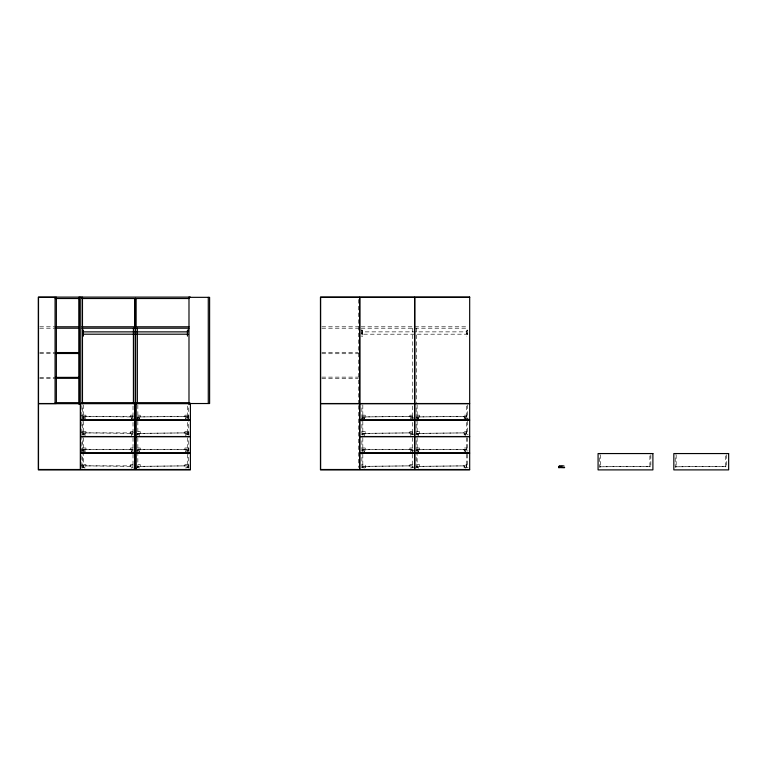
<?xml version="1.0" encoding="UTF-8"?>
<svg xmlns="http://www.w3.org/2000/svg" width="767" height="767" viewBox="0 0 767 767"><rect width="100%" height="100%" fill="white"/><g stroke="black" fill="none" stroke-linecap="round" stroke-linejoin="round"><path stroke-width="0.58" stroke-dasharray="3.83 2.88" d="M361.851 330.635L361.66 331.181M361.851 333.194L361.851 333.913M467.554 331.363L467.554 330.644M39.759 326.79L54.045 326.79M321.872 326.79L358.314 326.79M361.142 326.79L468.263 326.79M39.759 328.209L54.045 328.209M321.872 328.209L358.314 328.209M361.142 328.209L468.263 328.209M361.142 329.973L361.851 329.973L361.851 334.201L467.554 334.191L467.554 330.002M361.851 330.213L362.676 330.203L362.676 336.099M467.554 330.222L466.729 330.213L466.729 336.109M361.851 333.108L362.676 333.223M466.729 333.108L467.745 333.357L466.729 333.885M361.851 333.223L362.676 333.348L361.851 333.463M466.729 333.233L467.554 333.242M467.554 333.482L466.729 333.472L467.554 333.587M361.851 333.578L362.676 333.568M361.851 333.779L362.676 333.779M466.729 333.789L467.554 333.798M361.851 333.961L362.676 333.952M361.851 334.086L362.676 334.182M466.729 334.038L467.554 334.048M361.142 336.109L362.676 336.109M321.872 352.321L358.314 352.321M39.759 352.552L54.045 352.552M39.759 353.501L54.045 353.501M321.872 353.731L358.314 353.731M321.872 377.134L358.314 377.134M39.759 377.374L54.045 377.374M39.759 378.313L54.045 378.313M321.872 378.553L358.314 378.553M83.593 415.168L85.952 415.168L85.952 418.303L85.808 417.085L83.737 417.085L83.593 418.303M132.988 415.168L130.63 415.168L130.63 418.303L130.774 417.085L132.844 417.085L132.988 418.303M137.868 415.168L140.227 415.168L140.227 418.303M187.253 415.168L184.905 415.168L184.905 418.303L185.039 417.085L187.119 417.085L187.253 418.303M412.262 415.168L409.904 415.168L409.904 418.303L410.048 417.085L412.119 417.085L412.262 418.303M417.143 415.168L419.501 415.168L419.501 418.303L419.357 417.085L417.286 417.085L417.143 418.303M81.858 415.292L82.002 418.859L84.936 418.859L84.936 418.063M133.42 416.471L83.152 416.471L133.42 416.941M140.083 417.085L138.012 417.085L137.868 418.303M466.394 417.085L464.313 417.085L464.179 418.303L464.179 415.168L466.528 415.168L466.528 418.859M83.545 417.411L82.596 417.411L82.596 404.851M136.9 417.411L137.839 417.411M187.321 417.411L188.27 417.411L188.27 404.851M412.301 417.411L413.24 417.411M417.123 417.411L416.174 417.411L416.174 404.851M82.002 418.111L83.593 418.111M136.277 418.111L137.868 418.111M187.253 418.111L188.855 418.111M361.276 418.111L362.877 418.111M412.262 418.111L413.854 418.111M415.551 418.111L417.143 418.111M466.528 418.111L468.129 418.111M362.877 418.303L363.012 417.085L365.092 417.085L365.226 418.303L365.226 415.168L362.877 415.168L362.877 418.859M133.583 418.859L131.646 418.859L131.646 418.063M361.276 418.859L364.21 418.859L364.21 418.063M410.92 418.859L412.857 419.079M468.129 418.859L465.195 418.859L465.195 418.063M83.593 431.581L85.952 431.581L85.952 434.716L85.808 433.499L83.737 433.499L83.593 434.716M132.988 431.581L130.63 431.581L130.63 434.716L130.774 433.499L132.844 433.499L132.988 434.716M137.868 431.581L140.227 431.581L140.227 434.716M187.253 431.581L184.905 431.581L184.905 434.716L185.039 433.499L187.119 433.499L187.253 434.716M412.262 431.581L409.904 431.581L409.904 434.716L410.048 433.499L412.119 433.499L412.262 434.716M417.143 431.581L419.501 431.581L419.501 434.716L419.357 433.499L417.286 433.499L417.143 434.716M81.858 431.706L82.002 435.272M133.42 432.885L83.152 432.885L133.42 433.355M140.083 433.499L138.012 433.499L137.868 434.716M466.394 433.499L464.313 433.499L464.179 434.716L464.179 431.581L466.528 431.581L466.528 435.272M83.545 433.834L82.596 433.834L82.596 421.265M136.9 433.834L137.839 433.834M187.321 433.834L188.27 433.834L188.27 421.265M412.301 433.834L413.24 433.834M417.123 433.834L416.174 433.834L416.174 421.265M82.002 434.525L83.593 434.525M136.277 434.525L137.868 434.525M187.253 434.525L188.855 434.525M361.276 434.525L362.877 434.525M410.92 434.477L411.486 434.333L410.786 434.333L410.786 435.493M412.262 434.525L413.854 434.525M415.551 434.525L417.143 434.525M466.528 434.525L468.129 434.525M362.877 434.716L363.012 433.499L365.092 433.499L365.226 434.716L365.226 431.581L362.877 431.581L362.877 435.272M83.593 447.995L85.952 447.995L85.952 451.13L85.808 449.913L83.737 449.913L83.593 451.13M132.988 447.995L130.63 447.995L130.63 451.13L130.774 449.913L132.844 449.913L132.988 451.13M137.868 447.995L140.227 447.995L140.227 451.13M187.253 447.995L184.905 447.995L184.905 451.13L185.039 449.913L187.119 449.913L187.253 451.13M412.262 447.995L409.904 447.995L409.904 451.13L410.048 449.913L412.119 449.913L412.262 451.13M417.143 447.995L419.501 447.995L419.501 451.13L419.357 449.913L417.286 449.913L417.143 451.13M81.858 448.12L82.002 451.686M133.42 449.299L83.152 449.299L133.42 449.769M140.083 449.913L138.012 449.913L137.868 451.13M466.394 449.913L464.313 449.913L464.179 451.13L464.179 447.995L466.528 447.995L466.528 451.686M83.545 450.239L82.596 450.239L82.596 437.669M136.9 450.239L137.839 450.239M187.321 450.239L188.27 450.239L188.27 437.669M412.301 450.239L413.24 450.239M417.123 450.239L416.174 450.239L416.174 437.669M82.002 450.938L83.593 450.938M136.277 450.938L137.868 450.938M187.253 450.938L188.855 450.938M361.276 450.938L362.877 450.938M410.92 450.891L411.486 450.756L410.786 450.756L410.786 451.907M412.262 450.938L413.854 450.938M415.551 450.938L417.143 450.938M466.528 450.938L468.129 450.938M362.877 451.13L363.012 449.913L365.092 449.913L365.226 451.13L365.226 447.995L362.877 447.995L362.877 451.686M83.593 464.572L85.952 464.572L85.952 467.707L85.808 466.489M132.988 464.572L130.63 464.572L130.63 467.707L130.774 466.489M137.868 464.572L140.227 464.572L140.227 467.707M187.253 464.572L184.905 464.572L184.905 467.707L185.039 466.489M412.262 464.572L409.904 464.572L409.904 467.707L410.048 466.489M417.143 464.572L419.501 464.572L419.501 467.707L419.357 466.489M81.858 464.687L82.002 468.263M133.42 465.866L83.152 465.866L133.42 466.336M83.545 466.806L82.596 466.806L82.596 454.246M136.9 466.806L137.839 466.806M187.321 466.806L188.27 466.806L188.27 454.246M412.301 466.806L413.24 466.806M417.123 466.806L416.174 466.806L416.174 454.246M85.07 467.324L84.38 467.324L84.936 468.263M131.512 467.324L132.202 467.324L131.646 468.263M139.345 467.324L138.645 467.324L139.201 468.263M185.777 467.324L186.477 467.324L185.921 468.263M364.354 467.324L363.654 467.324L364.21 468.263M410.786 467.324L411.486 467.324L410.92 468.263M418.619 467.324L417.919 467.324L418.485 468.263M465.051 467.324L465.751 467.324L465.195 468.263M82.002 467.515L83.593 467.515M136.277 467.515L137.868 467.515M187.253 467.515L188.855 467.515M361.276 467.515L362.877 467.515M412.262 467.515L413.854 467.515M415.551 467.515L417.143 467.515M466.528 467.515L468.129 467.515M466.528 467.707L466.528 464.572L464.179 464.572L464.179 467.707L464.313 466.489M726.589 454.726L726.589 467.285L725.649 466.815M725.649 455.886L725.649 466.346M676.168 454.726L676.168 466.346M676.168 466.815L675.228 467.285L675.228 454.726M650.838 454.726L650.838 467.285L649.898 466.815M649.898 455.886L649.898 466.346M600.417 454.726L600.417 466.346M600.417 466.815L599.468 467.285L599.468 454.726M467.544 404.851L467.544 417.411L466.604 416.941M467.544 421.265L467.544 433.834L466.604 433.355M467.544 437.669L467.544 450.239L466.604 449.769M467.544 454.246L467.544 466.806L466.604 466.336M467.362 334.201L467.362 331.871L361.928 331.871L361.928 334.201M466.604 406.011L466.604 416.471M466.604 422.425L466.604 432.885M466.604 437.669L466.604 449.299M466.604 454.246L466.604 465.866M465.751 417.919L465.051 417.919L465.051 419.079M465.195 435.272L465.751 434.333L465.051 434.333L465.051 435.493M465.195 451.686L465.751 450.756L465.051 450.756L465.051 451.907M418.619 419.079L418.619 417.919L417.919 417.919M418.619 435.493L418.619 434.333L417.919 434.333L418.485 435.272M418.619 451.907L418.619 450.756L417.919 450.756L418.485 451.686M418.485 418.063L418.485 418.859L416.548 419.079M417.286 466.489L417.143 467.707L417.123 454.246M417.123 404.851L417.143 418.859M417.123 421.265L417.143 435.272M417.123 437.669L417.143 451.686M416.663 328.209L416.663 402.665M412.742 328.209L412.742 401.486M412.301 406.011L412.262 418.859M412.301 422.425L412.262 435.272M412.301 437.669L412.262 451.686M412.301 454.246L412.262 467.707L412.119 466.489M411.486 417.919L410.786 417.919L410.786 419.079M365.092 466.489L365.226 467.707L365.226 464.572L362.877 464.572L362.877 467.707L363.012 466.489M364.354 419.079L364.354 417.919L363.654 418.063M364.354 435.493L364.354 434.333L363.654 434.333L364.21 435.272M364.354 451.907L364.354 450.756L363.654 450.756L364.21 451.686M362.82 404.851L362.82 416.471M362.82 416.941L361.88 417.411L361.88 404.851M362.82 421.265L362.82 432.885M362.82 433.355L361.88 433.834L361.88 421.265M362.82 437.669L362.82 449.299M362.82 449.769L361.88 450.239L361.88 437.669M362.82 454.246L362.82 465.866M362.82 466.336L361.88 466.806L361.88 454.246M358.314 299.485L358.314 404.353M358.314 405.542L358.314 467.515M188.855 415.292L188.855 418.859L185.921 418.859L185.921 418.063M188.855 431.706L188.855 435.272M188.855 448.12L188.855 451.686M188.855 464.687L188.855 468.263M187.321 406.011L187.253 418.859M187.321 422.425L187.253 435.272M187.321 437.669L187.253 451.686M187.321 454.246L187.253 467.707L187.119 466.489M186.477 417.919L185.777 417.919L185.777 419.079M185.921 435.272L186.477 434.333L185.777 434.333L185.777 435.493M185.921 451.686L186.477 450.756L185.777 450.756L185.777 451.907M139.345 419.079L139.345 417.919L138.645 417.919M139.345 435.493L139.345 434.333L138.645 434.333L139.201 435.272M139.345 451.907L139.345 450.756L138.645 450.756L139.201 451.686M139.201 418.063L139.201 418.859L137.274 419.079M138.012 466.489L137.868 467.707L137.839 454.246M137.839 404.851L137.868 418.859M137.839 421.265L137.868 435.272M137.839 437.669L137.868 451.686M133.027 406.011L132.988 418.859M133.027 422.425L132.988 435.272M133.027 437.669L132.988 451.686M133.027 454.246L132.988 467.707L132.844 466.489M132.202 417.919L131.512 417.919L131.512 419.079M131.646 435.272L132.202 434.333L131.512 434.333L131.512 435.493M131.646 451.686L132.202 450.756L131.512 450.756L131.512 451.907M85.07 419.079L85.07 417.919L84.38 417.919M85.07 435.493L85.07 434.333L84.38 434.333L84.936 435.272M85.07 451.907L85.07 450.756L84.38 450.756L84.936 451.686M83.737 466.489L83.593 467.707L83.545 454.246M83.545 404.851L83.593 418.859M83.545 421.265L83.593 435.272M83.545 437.669L83.593 451.686M81.858 405.542L81.858 421.035M81.858 422.233L81.858 467.534M187.714 416.471L137.446 416.941L187.714 416.471M412.694 416.471L362.427 416.941L412.694 416.471M466.998 416.471L416.73 416.941L466.998 416.471M187.714 432.885L137.446 433.355L187.714 432.885M412.694 432.885L362.427 433.355L412.694 432.885M466.998 432.885L416.73 433.355L466.998 432.885M187.714 449.299L137.446 449.769L187.714 449.299M412.694 449.299L362.427 449.769L412.694 449.299M466.998 449.299L416.73 449.769L466.998 449.299M187.714 465.866L137.446 466.336L187.714 465.866M412.694 465.866L362.427 466.336L412.694 465.866M466.998 465.866L416.73 466.336L466.998 465.866M650.291 466.346L600.024 466.815L650.291 466.346M726.042 466.346L675.775 466.815L726.042 466.346"/><path stroke-width="1.15" d="M562.096 466.796C560.303 467.649 556.823 466.604 559.613 466.221M564.138 466.183C565.106 465.943 558.558 464.994 558.855 466.777M559.44 467.563L558.529 467.592L564.665 467.582L559.709 467.419M190.408 297.107L38.35 297.107L38.35 469.893L190.408 469.893L190.408 403.164M189.085 297.337L209.612 297.337L209.612 403.528L189.085 403.528M469.605 297.337L414.784 297.337L414.784 403.528L469.605 403.528M55.234 298.516L79.03 298.516M81.858 298.516L188.989 298.516M55.234 326.79L79.03 326.79M81.858 326.79L188.989 326.79M55.234 328.209L79.03 328.209M81.858 328.209L188.989 328.209M82.654 331.871L188.088 331.871M82.654 334.201L188.088 334.201M55.234 352.552L79.03 352.552M55.234 353.501L79.03 353.501M55.234 377.374L79.03 377.374M55.234 378.313L79.03 378.313M55.234 402.665L79.03 402.665M81.858 402.665L188.989 402.665M190.331 403.682L135.51 403.682L135.51 420.019L190.331 420.019M469.605 403.682L414.784 403.682L414.784 420.019L469.605 420.019M134.235 404.075L136.612 404.075M190.331 420.182L135.51 420.182L135.51 436.519L190.331 436.519M469.605 420.182L414.784 420.182L414.784 436.519L469.605 436.519M190.331 436.672L135.51 436.672L135.51 453.009L190.331 453.009M469.605 436.672L414.784 436.672L414.784 453.009L469.605 453.009M190.331 453.163L135.51 453.163L135.51 469.5L190.331 469.5M469.605 453.163L414.784 453.163L414.784 469.5L469.605 469.5M134.235 468.484L136.612 468.484M208.279 297.337L208.279 403.528M188.989 297.107L188.989 404.353M188.279 330.002L187.455 330.213L187.455 336.109M137.351 328.209L137.351 402.665M136.133 298.516L136.133 326.79M136.133 404.075L136.133 468.484M135.625 328.209L135.625 402.665M135.423 298.296L135.423 326.895M135.155 328.209L135.155 402.665M134.724 298.516L134.724 326.79M134.724 404.075L134.724 468.484M133.42 328.209L133.42 402.665M83.402 336.099L83.402 330.203L82.577 329.983M80.756 297.337L80.756 403.528M79.03 297.107L79.03 404.353M55.071 297.337L55.071 403.528M469.682 297.107L320.453 297.107L320.453 469.893L469.682 469.893L469.682 297.107M56.365 297.337L38.513 297.337L38.513 403.528L56.365 403.528L56.365 297.337M82.481 297.337L79.346 297.337L79.346 403.528L82.481 403.528L82.481 297.337M359.646 297.337L320.616 297.337L320.616 403.528L359.646 403.528L359.646 297.337M414.621 297.337L359.8 297.337L359.8 403.528L414.621 403.528L414.621 297.337M80.372 403.682L38.503 403.682L38.503 469.5L80.372 469.5L80.372 403.682M135.347 403.682L80.525 403.682L80.525 420.019L135.347 420.019L135.347 403.682M359.646 403.682L320.616 403.682L320.616 469.5L359.646 469.5L359.646 403.682M414.621 403.682L359.8 403.682L359.8 420.019L414.621 420.019L414.621 403.682M135.347 420.182L80.525 420.182L80.525 436.519L135.347 436.519L135.347 420.182M414.621 420.182L359.8 420.182L359.8 436.519L414.621 436.519L414.621 420.182M135.347 436.672L80.525 436.672L80.525 453.009L135.347 453.009L135.347 436.672M414.621 436.672L359.8 436.672L359.8 453.009L414.621 453.009L414.621 436.672M135.347 453.163L80.525 453.163L80.525 469.5L135.347 469.5L135.347 453.163M414.621 453.163L359.8 453.163L359.8 469.5L414.621 469.5L414.621 453.163M652.899 453.556L598.078 453.556L598.078 469.893L652.899 469.893L652.899 453.556M728.65 453.556L673.829 453.556L673.829 469.893L728.65 469.893L728.65 453.556"/></g></svg>
